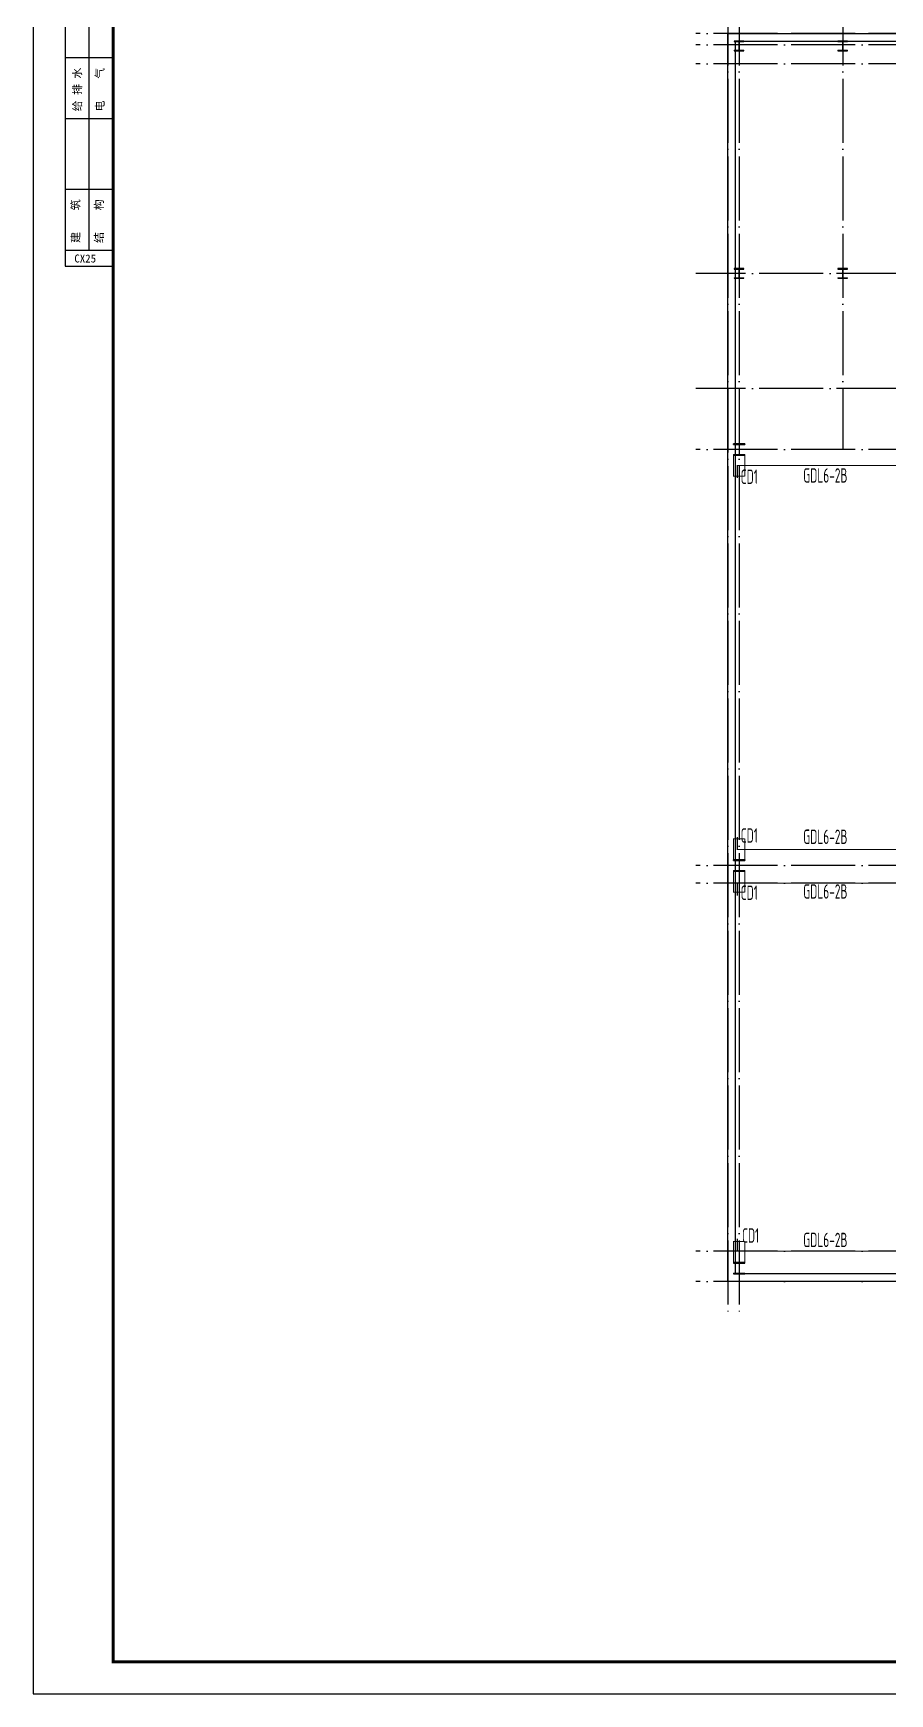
# Model space of a CAD drawing. Extents: x -138012 to 2129925, y -311560 to 0.
# Drawn here: x 678445 to 705217, y -195568 to -143676 of the extents above; entities that cross this region are included whole.
import ezdxf

# ---------------------------------------------------------------- set-up
doc = ezdxf.new("R2010")
doc.units = 0
doc.header["$LTSCALE"] = 1000
doc.header["$MEASUREMENT"] = 0
doc.linetypes.add('DOTE', pattern=[2.42, 2, -0.2, 0.02, -0.2])
for name, color, linetype in [('AXIS', 3, 'CONTINUOUS'), ('DOTE', 253, 'DOTE'), ('PUB_TITLE', 4, 'CONTINUOUS'), ('TEXT', 7, 'CONTINUOUS'), ('图框', 4, 'CONTINUOUS'), ('字符串标注', 253, 'CONTINUOUS'), ('尺寸标注', 7, 'CONTINUOUS'), ('柱构件', 2, 'CONTINUOUS')]:
    doc.layers.add(name, color=color, linetype=linetype)
doc.styles.add('iIcon2', font='')
doc.styles.add('MIMI-TKWZ', font='romanc.shx', dxfattribs={"width": 0.75, "oblique": 15, "bigfont": 'bigfont.shx'})
doc.styles.add('TSSD_REIN', font='tssdeng.shx', dxfattribs={"width": 0.7, "bigfont": 'tssdchn.shx'})
doc.styles.get('iIcon2').set_extended_font_data('SimSun')

# ---------------------------------------------------------------- blocks, each defined once
blk = doc.blocks.new('5345234')
at = {"layer": 'AXIS', "const_width": 30}
for points in [[(696953, -182093), (696953, -181433), (697303, -181433)], [(697303, -182093), (697303, -181433)]]:
    blk.add_lwpolyline(points, dxfattribs=at)
blk = doc.blocks.new('654634')
at = {"layer": '图框'}
for p, q in [((71967, -136041), (73467, -136041)), ((71967, -136041), (71967, -149325)), ((71967, -136987), (73467, -136987)), ((71967, -139193), (73467, -139193)), ((71967, -141099), (73467, -141099)), ((71967, -143306), (73467, -143306)), ((71967, -145212), (73467, -145212)), ((71967, -147419), (73467, -147419)), ((71967, -149325), (73467, -149325)), ((71967, -149325), (71967, -149825)), ((71967, -149825), (73467, -149825))]:
    blk.add_line(p, q, dxfattribs=at)
blk.add_lwpolyline([(72717, -149325), (72717, -136987)], dxfattribs=at)
at = {"layer": '图框', "style": 'iIcon2'}
for s, p in [('专业会签', (71956, -136500)), ('CX25', (72252, -149714))]:
    blk.add_text(s, height=250, dxfattribs=at).set_placement(p)
at = {"layer": '图框', "style": 'MIMI-TKWZ', "width": 0.75}
blk.add_text('CONFIRMED BY', height=145, dxfattribs=at).set_placement((72026, -136885))
at = {"layer": '图框', "style": 'iIcon2'}
for s, p in [('暖    通', (72436, -140877)), ('总    图', (73213, -140877)), ('给 排 水', (72469, -144990)), ('电    气', (73176, -144990)), ('建    筑', (72418, -149103)), ('结    构', (73149, -149103))]:
    blk.add_text(s, height=250, rotation=90, dxfattribs=at).set_placement(p)

msp = doc.modelspace()

# ---------------------------------------------------------------- linework, layer by layer
at = {"layer": 'DOTE', "color": 8, "linetype": 'DOTE'}
for p, q in [((700150.302, -142683.445), (700150.302, -183683.445)), ((700510.302, -142683.445), (700510.302, -183683.445)), ((703750.302, -142683.445), (703750.302, -156683.445)), ((779150.302, -143683.445), (699150.302, -143683.445)), ((779150.302, -144043.445), (699150.302, -144043.445)), ((779150.302, -144633.445), (699150.302, -144633.445)), ((778150.302, -151183.445), (699150.302, -151183.445)), ((778150.302, -154783.445), (699150.302, -154783.445)), ((779150.302, -156683.445), (699150.302, -156683.445)), ((779150.302, -169683.445), (699150.302, -169683.445)), ((779150.302, -170233.445), (699150.302, -170233.445)), ((779150.302, -170233.445), (699150.302, -170233.445)), ((779150.302, -181733.445), (699150.302, -181733.445)), ((779150.302, -182683.445), (699150.302, -182683.445))]:
    msp.add_line(p, q, dxfattribs=at)
at = {"layer": 'PUB_TITLE'}
msp.add_lwpolyline([(678445.409, -195568.427), (804545.409, -195568.427), (804545.409, -136168.427), (678445.409, -136168.427)], close=True, dxfattribs=at)
at = {"layer": 'PUB_TITLE', "const_width": 100}
msp.add_lwpolyline([(680945.409, -194568.427), (803545.409, -194568.427), (803545.409, -137168.427), (680945.409, -137168.427)], close=True, dxfattribs=at)
at = {"layer": '字符串标注', "const_width": 1.5}
for points in [[(700511.054, -156683.445, 1), (700509.554, -156683.445, 1), (700511.054, -156683.445, 1)], [(700511.054, -169683.445, 1), (700509.554, -169683.445, 1), (700511.054, -169683.445, 1)], [(700511.054, -182268.445, 1), (700509.554, -182268.445, 1), (700511.054, -182268.445, 1)]]:
    msp.add_lwpolyline(points, format="xyb", close=True, dxfattribs=at)
at = {"layer": '尺寸标注'}
for points in [[(700150.302, -143683.445), (778150.302, -143683.445), (778150.302, -182683.445), (700150.302, -182683.445)], [(700390.302, -143923.445), (777910.302, -143923.445), (777910.302, -182443.445), (700390.302, -182443.445)]]:
    msp.add_lwpolyline(points, close=True, dxfattribs=at)
at = {"layer": '柱构件'}
for p, q in [((700654.304, -143923.445), (700354.304, -143923.445)), ((700354.304, -143923.445), (700354.304, -143938.442)), ((700354.304, -143938.442), (700499.305, -143938.442)), ((700354.304, -144208.443), (700354.304, -144223.445)), ((700354.304, -144208.443), (700499.305, -144208.443)), ((700354.304, -144223.445), (700654.304, -144223.445)), ((700499.305, -143938.442), (700499.305, -144208.443)), ((700509.305, -143938.442), (700654.304, -143938.442)), ((700509.305, -144208.443), (700509.305, -143938.442)), ((700509.305, -144208.443), (700654.304, -144208.443)), ((700654.304, -143938.442), (700654.304, -143923.445)), ((700654.304, -144223.445), (700654.304, -144208.443)), ((703894.305, -143923.445), (703594.305, -143923.445)), ((703594.305, -143923.445), (703594.305, -143938.442)), ((703594.305, -143938.442), (703739.304, -143938.442)), ((703594.305, -144208.443), (703594.305, -144223.445)), ((703594.305, -144208.443), (703739.304, -144208.443)), ((703594.305, -144223.445), (703894.305, -144223.445)), ((703739.304, -143938.442), (703739.304, -144208.443)), ((703749.305, -143938.442), (703894.305, -143938.442)), ((703749.305, -144208.443), (703749.305, -143938.442)), ((703749.305, -144208.443), (703894.305, -144208.443)), ((703894.305, -143938.442), (703894.305, -143923.445)), ((703894.305, -144223.445), (703894.305, -144208.443)), ((700654.304, -151033.445), (700354.304, -151033.445)), ((700354.304, -151033.445), (700354.304, -151048.448)), ((700354.304, -151048.448), (700499.305, -151048.448)), ((700354.304, -151318.443), (700354.304, -151333.445)), ((700354.304, -151318.443), (700499.305, -151318.443)), ((700354.304, -151333.445), (700654.304, -151333.445)), ((700499.305, -151048.448), (700499.305, -151318.443)), ((700509.305, -151048.448), (700654.304, -151048.448)), ((700509.305, -151318.443), (700509.305, -151048.448)), ((700509.305, -151318.443), (700654.304, -151318.443)), ((700654.304, -151048.448), (700654.304, -151033.445)), ((700654.304, -151333.445), (700654.304, -151318.443)), ((703894.305, -151033.445), (703594.305, -151033.445)), ((703594.305, -151033.445), (703594.305, -151048.448)), ((703594.305, -151048.448), (703739.304, -151048.448)), ((703594.305, -151318.443), (703594.305, -151333.445)), ((703594.305, -151318.443), (703739.304, -151318.443)), ((703594.305, -151333.445), (703894.305, -151333.445)), ((703739.304, -151048.448), (703739.304, -151318.443)), ((703749.305, -151048.448), (703894.305, -151048.448)), ((703749.305, -151318.443), (703749.305, -151048.448)), ((703749.305, -151318.443), (703894.305, -151318.443)), ((703894.305, -151048.448), (703894.305, -151033.445)), ((703894.305, -151333.445), (703894.305, -151318.443)), ((700685.305, -156508.445), (700335.304, -156508.445)), ((700335.304, -156508.445), (700335.304, -156527.443)), ((700335.304, -156527.446), (700335.304, -156508.445)), ((700335.304, -156508.445), (700685.305, -156508.445)), ((700335.304, -156527.443), (700504.304, -156527.443)), ((700335.304, -156527.446), (700504.304, -156527.446)), ((700504.304, -156527.443), (700504.304, -156839.445)), ((700516.305, -156527.443), (700685.305, -156527.443)), ((700516.305, -156839.445), (700516.305, -156527.443)), ((700516.305, -156527.446), (700685.305, -156527.446)), ((700685.305, -156527.443), (700685.305, -156508.445)), ((700685.305, -156508.445), (700685.305, -156527.446)), ((700335.304, -156839.445), (700335.304, -156858.442)), ((700335.304, -156839.445), (700504.304, -156839.445)), ((700335.304, -156839.445), (700335.304, -156858.445)), ((700335.304, -156839.445), (700504.304, -156839.445)), ((700335.304, -156858.442), (700685.305, -156858.442)), ((700335.304, -156858.445), (700685.305, -156858.445)), ((700516.305, -156839.445), (700685.305, -156839.445)), ((700516.305, -156839.445), (700685.305, -156839.445)), ((700685.305, -156858.442), (700685.305, -156839.445)), ((700685.305, -156858.445), (700685.305, -156839.445)), ((700685.305, -169508.445), (700335.304, -169508.445)), ((700335.304, -169508.445), (700335.304, -169527.446)), ((700335.304, -169527.446), (700335.304, -169508.445)), ((700335.304, -169508.445), (700685.305, -169508.445)), ((700335.304, -169527.446), (700504.304, -169527.446)), ((700335.304, -169527.446), (700504.304, -169527.446)), ((700504.304, -169527.446), (700504.304, -169839.445)), ((700516.305, -169527.446), (700685.305, -169527.446)), ((700516.305, -169839.445), (700516.305, -169527.446)), ((700516.305, -169527.446), (700685.305, -169527.446)), ((700685.305, -169527.446), (700685.305, -169508.445)), ((700685.305, -169508.445), (700685.305, -169527.446)), ((700335.304, -169839.445), (700335.304, -169858.445)), ((700335.304, -169839.445), (700504.304, -169839.445)), ((700335.304, -169858.445), (700685.305, -169858.445)), ((700516.305, -169839.445), (700685.305, -169839.445)), ((700685.305, -169858.445), (700685.305, -169839.445)), ((700685.305, -182093.445), (700335.304, -182093.445)), ((700335.304, -182093.445), (700335.304, -182112.446)), ((700335.304, -182112.446), (700504.304, -182112.446)), ((700504.304, -182112.446), (700504.304, -182424.445)), ((700516.305, -182112.446), (700685.305, -182112.446)), ((700516.305, -182424.445), (700516.305, -182112.446)), ((700685.305, -182112.446), (700685.305, -182093.445)), ((700335.304, -182424.445), (700335.304, -182443.445)), ((700335.304, -182424.445), (700504.304, -182424.445)), ((700335.304, -182443.445), (700685.305, -182443.445)), ((700516.305, -182424.445), (700685.305, -182424.445)), ((700685.305, -182443.445), (700685.305, -182424.445))]:
    msp.add_line(p, q, dxfattribs=at)
at = {"layer": '柱构件', "const_width": 35}
for points in [[(700451.698, -157573.783), (700451.698, -157183.445), (777863.355, -157183.445), (777863.355, -157616.19)], [(700451.698, -157573.783), (700451.698, -157183.445), (777863.355, -157183.445), (777863.355, -157616.19)], [(700451.698, -168793.108), (700451.698, -169183.445), (777863.355, -169183.445), (777863.355, -168750.701)], [(700451.698, -170623.783), (700451.698, -170233.445), (777863.355, -170233.445), (777863.355, -170666.19)], [(700451.698, -170623.783), (700451.698, -170233.445), (777863.355, -170233.445), (777863.355, -170666.19)], [(700451.698, -181343.108), (700451.698, -181733.445), (777863.355, -181733.445), (777863.355, -181300.701)]]:
    msp.add_lwpolyline(points, dxfattribs=at)

# ---------------------------------------------------------------- block references
at = {"layer": 'TEXT'}
msp.add_blockref('654634', (607478.625, -1126.978), dxfattribs=at)
at = {"layer": '柱构件', "xscale": -1, "rotation": 180}
for p in [(3382.42, -338951.891), (3382.42, -351951.891)]:
    msp.add_blockref('5345234', p, dxfattribs=at)
at = {"layer": '柱构件'}
for p in [(3382.42, 12585), (3382.42, 0)]:
    msp.add_blockref('5345234', p, dxfattribs=at)

# ---------------------------------------------------------------- texts
at = {"layer": 'TEXT', "style": 'TSSD_REIN', "width": 0.6}
for s, p in [('CD1', (700557.191, -157759.564)), ('GDL6-2B', (702510.786, -157719.45)), ('CD1', (700557.191, -168970.788)), ('GDL6-2B', (702510.786, -169010.902)), ('CD1', (700557.191, -170759.564)), ('GDL6-2B', (702510.786, -170719.45)), ('CD1', (700599.396, -181472.01)), ('GDL6-2B', (702510.786, -181610.902))]:
    msp.add_text(s, height=450, dxfattribs=at).set_placement(p)

doc.saveas('drawing.dxf')
